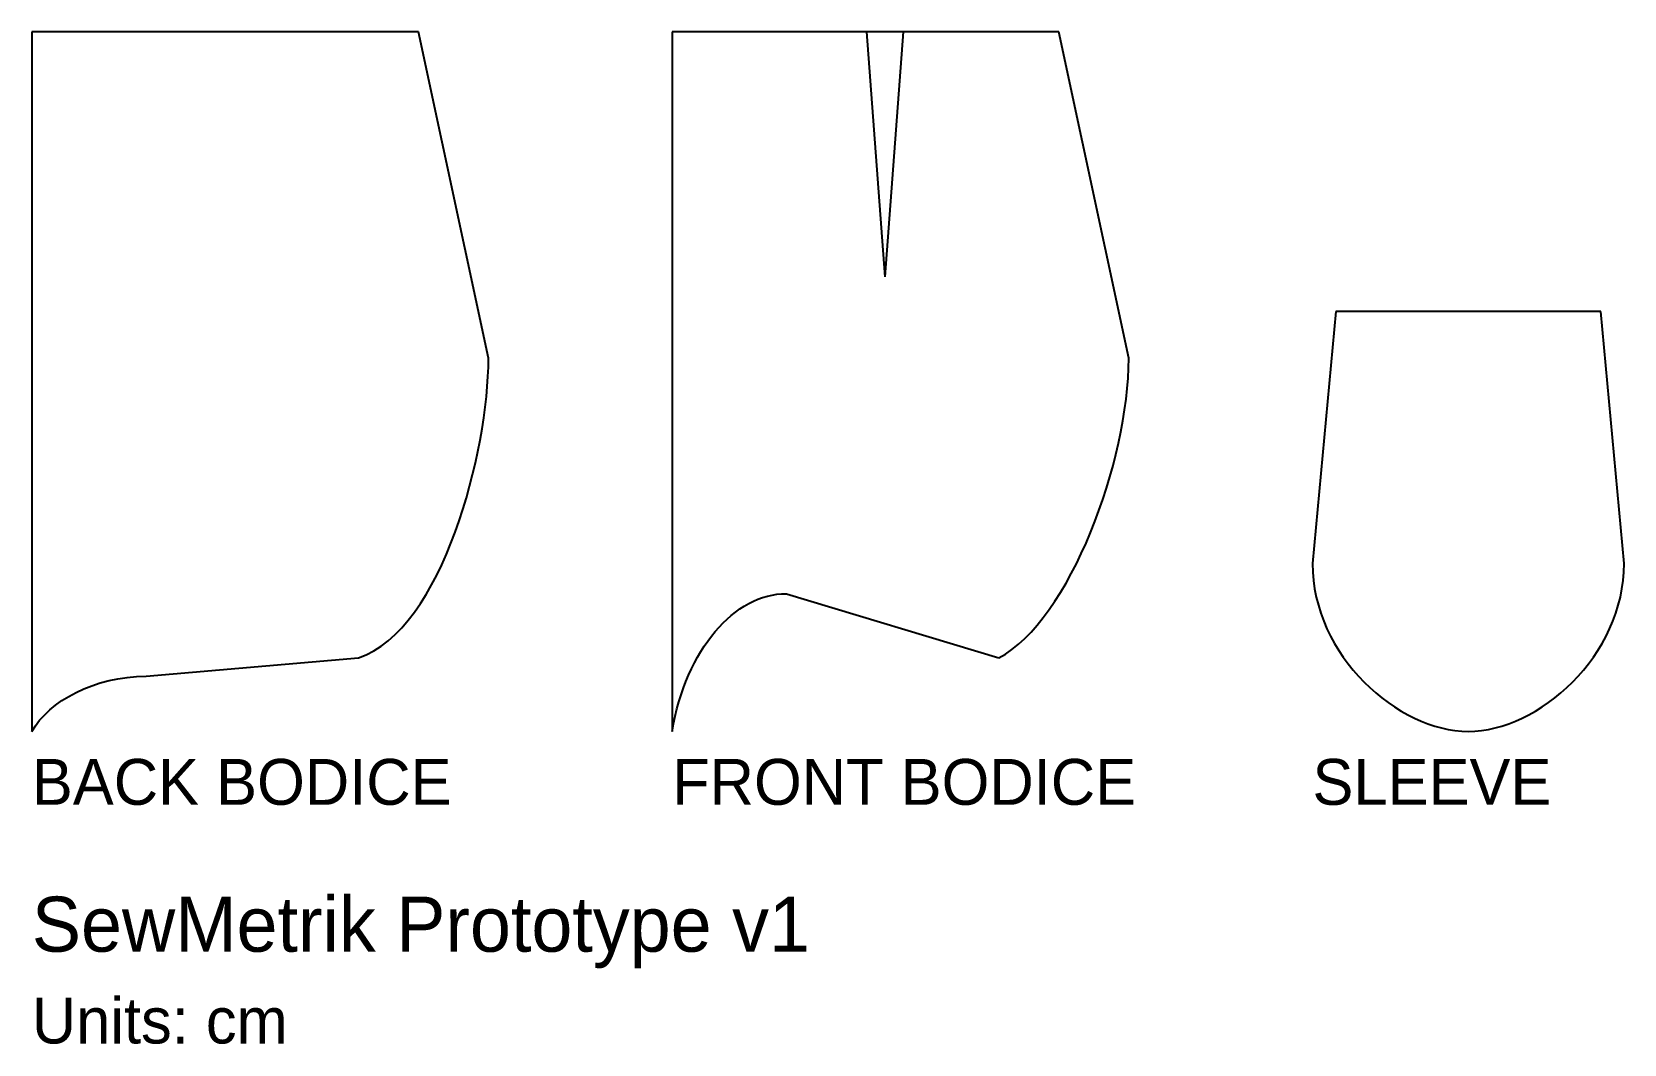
# Model space of a CAD drawing. Header units: centimetres. Extents: x 0 to 86.7, y -17 to 38.1.
import ezdxf

# ---------------------------------------------------------------- set-up
doc = ezdxf.new("R2010")
doc.units = ezdxf.units.CM
for name, color, linetype in [('CONSTRUCTION', 5, 'Continuous'), ('LABELS', 3, 'Continuous'), ('PATTERN_OUTLINE', 7, 'Continuous')]:
    doc.layers.add(name, color=color, linetype=linetype)

msp = doc.modelspace()

# ---------------------------------------------------------------- linework, layer by layer
at = {"layer": 'CONSTRUCTION'}
for p in [(45.4375, 38.1), (47.4375, 38.1)]:
    msp.add_line(p, (46.4375, 24.765), dxfattribs=at)
at = {"layer": 'PATTERN_OUTLINE'}
for p, q in [((21.05, 38.1), (0, 38.1)), ((0, 38.1), (0, 0)), ((24.86, 20.32), (21.05, 38.1)), ((55.91, 38.1), (34.86, 38.1)), ((34.86, 38.1), (34.86, 0)), ((59.72, 20.32), (55.91, 38.1)), ((70.99275, 22.86), (69.72, 9.144)), ((85.41725, 22.86), (70.99275, 22.86)), ((86.69, 9.144), (85.41725, 22.86)), ((41.083, 7.5), (52.64, 4)), ((6.223, 3), (17.78, 4))]:
    msp.add_line(p, q, dxfattribs=at)
for points in [[(17.78, 4), (22.382, 5.5432), (24.86, 15.2908), (24.86, 20.32)], [(52.64, 4), (56.534, 6.0576), (59.72, 14.732), (59.72, 20.32)], [(69.72, 9.144), (69.72, 4.1148), (74.38675, 0), (78.205, 0)], [(78.205, 0), (82.02325, 0), (86.69, 4.1148), (86.69, 9.144)], [(34.86, 0), (35.60676, 4.5), (38.28265, 7.5), (41.083, 7.5)], [(0, 0), (0.93345, 1.65), (3.42265, 3), (6.223, 3)]]:
    msp.add_open_spline(points, degree=3, dxfattribs=at)

# ---------------------------------------------------------------- texts
at = {"layer": 'LABELS'}
for s, height, p in [('BACK BODICE', 2.5, (0, -4)), ('FRONT BODICE', 2.5, (34.86, -4)), ('SLEEVE', 2.5, (69.72, -4)), ('SewMetrik Prototype v1', 3, (0, -12)), ('Units: cm', 2.5, (0, -17))]:
    msp.add_text(s, height=height, dxfattribs=at).set_placement(p)

doc.saveas('drawing.dxf')
